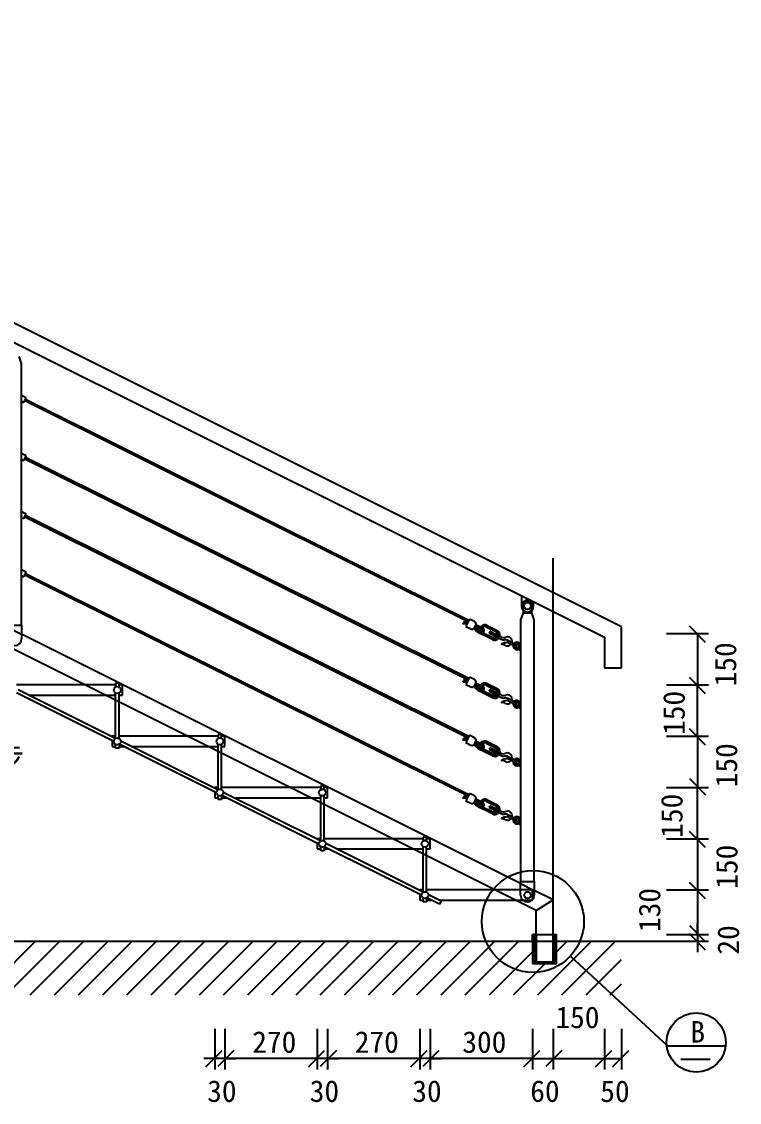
# Model space of a CAD drawing. Header units: metres. Extents: x 842 to 2288, y -739 to 972.
# Drawn here: x 1761 to 2286, y -674 to 116 of the extents above; entities that cross this region are included whole.
import ezdxf

# ---------------------------------------------------------------- set-up
doc = ezdxf.new("R2010")
doc.units = ezdxf.units.M
for name, color, linetype in [('2', 2, 'Continuous'), ('3', 3, 'Continuous'), ('4', 4, 'Continuous'), ('7', 7, 'Continuous'), ('BH', 3, 'Continuous'), ('DIM', 3, 'Continuous'), ('TEXT', 7, 'Continuous')]:
    doc.layers.add(name, color=color, linetype=linetype)

# ---------------------------------------------------------------- blocks, each defined once
blk = doc.blocks.new('_ARCHTICK')
at = {"color": 0, "linetype": 'ByBlock'}
blk.add_lwpolyline([(-0.81, -0.74), (0.67, 0.73)], dxfattribs=at)

msp = doc.modelspace()

# ---------------------------------------------------------------- linework, layer by layer
msp.add_line((2242.83, -642.68), (2264.46, -642.68))
at = {"layer": '2'}
msp.add_line((1222.03, -556.49), (2236.09, -556.49), dxfattribs=at)
at = {"layer": '3'}
for p, q in [((1764.13, -159.03), (1760.78, -157.36)), ((1760.78, -161.55), (1762.46, -162.39)), ((1762.46, -162.39), (1764.13, -159.03)), ((2087.35, -322.97), (1763.01, -161.27)), ((2087.9, -321.85), (1763.57, -160.15)), ((1764.13, -201.53), (1760.78, -199.86)), ((1760.78, -204.05), (1762.46, -204.89)), ((1762.46, -204.89), (1764.13, -201.53)), ((2087.35, -365.47), (1763.01, -203.77)), ((2087.9, -364.35), (1763.57, -202.65)), ((1764.13, -244.03), (1760.78, -242.36)), ((1762.46, -247.39), (1764.13, -244.03)), ((1760.78, -246.55), (1762.46, -247.39)), ((2087.35, -407.97), (1763.01, -246.27)), ((2087.9, -406.85), (1763.57, -245.15)), ((2149.53, -564.22), (2149.53, -276.29)), ((1764.13, -286.53), (1760.78, -284.86)), ((1760.78, -289.05), (1762.46, -289.89)), ((1762.46, -289.89), (1764.13, -286.53)), ((2087.35, -450.47), (1763.01, -288.77)), ((2087.9, -449.35), (1763.57, -287.65)), ((2127.65, -311.33), (2127.65, -314.39)), ((2133.9, -314.39), (2133.9, -311.33)), ((2083.71, -324.6), (2083.92, -323.26)), ((2088.42, -320.82), (2085.75, -326.18)), ((2092.1, -322.66), (2088.42, -320.82)), ((2127.65, -316.33), (2133.9, -316.33)), ((1750.78, -326.83), (1760.78, -331.83)), ((2085.75, -326.18), (2089.43, -328.02)), ((2091.94, -327.18), (2092.94, -325.17)), ((2092.52, -326.02), (2095.94, -327.73)), ((2093.07, -324.9), (2096.5, -326.61)), ((2105.83, -334.75), (2098.41, -331.05)), ((2100.64, -326.58), (2108.06, -330.28)), ((2101.2, -325.46), (2108.62, -329.16)), ((2103.19, -329.95), (2102.64, -331.07)), ((2102.64, -331.07), (2106.92, -333.2)), ((2107.48, -332.08), (2103.19, -329.95)), ((2104.19, -331.82), (2104.62, -330.66)), ((2105.08, -330.91), (2104.36, -331.91)), ((2105.33, -331.01), (2104.78, -332.13)), ((2105.74, -331.22), (2105.26, -332.38)), ((2105.45, -332.46), (2106.08, -331.4)), ((2106.29, -331.5), (2105.84, -332.64)), ((2106.15, -332.79), (2106.75, -331.76)), ((2107.06, -331.88), (2106.61, -333)), ((2106.72, -333.61), (2107.68, -331.68)), ((2107.47, -332.11), (2107.68, -331.95)), ((2107.68, -331.68), (2107.87, -331.31)), ((2107.68, -331.68), (2107.68, -331.95)), ((2107.68, -331.95), (2108.84, -332.52)), ((2109.34, -331.8), (2107.81, -334.86)), ((2107.87, -331.31), (2108.08, -331.15)), ((2109.24, -332), (2107.91, -334.66)), ((2108.08, -331.15), (2109.24, -331.73)), ((2110.65, -331.96), (2108.74, -335.81)), ((2109.24, -331.73), (2109.24, -332)), ((2105.27, -335.87), (2097.85, -332.17)), ((2106.54, -333.98), (2106.72, -333.61)), ((2106.54, -334.24), (2106.54, -333.98)), ((2107.7, -334.82), (2106.54, -334.24)), ((2106.72, -333.61), (2106.93, -333.45)), ((2107.47, -332.11), (2106.93, -333.18)), ((2106.93, -333.18), (2106.93, -333.45)), ((2106.93, -333.45), (2108.09, -334.03)), ((2107.91, -334.66), (2107.7, -334.82)), ((2108.31, -333.87), (2108.09, -334.03)), ((2108.09, -334.3), (2108.09, -334.03)), ((2109.06, -332.36), (2108.84, -332.52)), ((2108.84, -332.79), (2108.84, -332.52)), ((2109.38, -334.53), (2111.58, -335.63)), ((2111.23, -333.85), (2110.01, -333.25)), ((2116.08, -337.07), (2116.08, -337.07)), ((2116.36, -337.91), (2121.98, -340.71)), ((2122.54, -339.59), (2116.92, -336.79)), ((2124.37, -342.8), (2124.74, -342.99)), ((2124.58, -343.3), (2125.78, -340.91)), ((2124.58, -343.3), (2125.78, -343.97)), ((2125.65, -340.24), (2125.78, -340.31)), ((2088.42, -363.32), (2085.75, -368.68)), ((2092.1, -365.16), (2088.42, -363.32)), ((1829.53, -368.99), (1807.13, -368.99)), ((1832.03, -367.74), (1829.53, -367.74)), ((1829.53, -367.74), (1829.53, -370.57)), ((1832.03, -370.57), (1832.03, -367.74)), ((1834.53, -368.99), (1832.03, -368.99)), ((1834.53, -376.49), (1834.53, -368.99)), ((2083.71, -367.1), (2083.92, -365.76)), ((2085.75, -368.68), (2089.43, -370.52)), ((2091.94, -369.68), (2092.94, -367.67)), ((2092.52, -368.52), (2095.94, -370.23)), ((2093.07, -367.4), (2096.5, -369.11)), ((2100.64, -369.08), (2108.06, -372.78)), ((2101.2, -367.96), (2108.62, -371.66)), ((1822.13, -376.49), (1829.53, -376.49)), ((1829.53, -380.18), (1829.53, -374.9)), ((1832.03, -381.43), (1832.03, -374.9)), ((1832.03, -376.49), (1834.53, -376.49)), ((2105.27, -378.37), (2097.85, -374.67)), ((2105.83, -377.25), (2098.41, -373.55)), ((2103.19, -372.45), (2102.64, -373.57)), ((2102.64, -373.57), (2106.92, -375.7)), ((2107.48, -374.58), (2103.19, -372.45)), ((2104.19, -374.32), (2104.62, -373.16)), ((2105.08, -373.41), (2104.36, -374.41)), ((2105.33, -373.51), (2104.78, -374.63)), ((2105.74, -373.72), (2105.26, -374.88)), ((2105.45, -374.96), (2106.08, -373.9)), ((2106.29, -374), (2105.84, -375.14)), ((2106.15, -375.29), (2106.75, -374.26)), ((2106.54, -376.48), (2106.72, -376.11)), ((2106.54, -376.74), (2106.54, -376.48)), ((2107.7, -377.32), (2106.54, -376.74)), ((2107.06, -374.38), (2106.61, -375.5)), ((2106.72, -376.11), (2107.68, -374.18)), ((2106.72, -376.11), (2106.93, -375.95)), ((2107.47, -374.61), (2106.93, -375.68)), ((2106.93, -375.68), (2106.93, -375.95)), ((2106.93, -375.95), (2108.09, -376.53)), ((2107.47, -374.61), (2107.68, -374.45)), ((2107.68, -374.18), (2107.87, -373.81)), ((2107.68, -374.18), (2107.68, -374.45)), ((2107.68, -374.45), (2108.84, -375.02)), ((2107.91, -377.16), (2107.7, -377.32)), ((2109.34, -374.3), (2107.81, -377.36)), ((2107.87, -373.81), (2108.08, -373.65)), ((2109.24, -374.5), (2107.91, -377.16)), ((2108.08, -373.65), (2109.24, -374.23)), ((2108.31, -376.37), (2108.09, -376.53)), ((2108.09, -376.8), (2108.09, -376.53)), ((2110.65, -374.46), (2108.74, -378.31)), ((2109.06, -374.86), (2108.84, -375.02)), ((2108.84, -375.29), (2108.84, -375.02)), ((2109.24, -374.23), (2109.24, -374.5)), ((2109.38, -377.03), (2111.58, -378.13)), ((2111.23, -376.35), (2110.01, -375.75)), ((2122.54, -382.09), (2116.92, -379.29)), ((2116.08, -379.57), (2116.08, -379.57)), ((2116.36, -380.41), (2121.98, -383.21)), ((2124.37, -385.3), (2124.74, -385.49)), ((2124.58, -385.8), (2125.78, -383.41)), ((2124.58, -385.8), (2125.78, -386.47)), ((2125.65, -382.74), (2125.78, -382.81)), ((1904.53, -406.49), (1882.13, -406.49)), ((1907.03, -405.24), (1904.53, -405.24)), ((1904.53, -405.24), (1904.53, -408.07)), ((1907.03, -408.07), (1907.03, -405.24)), ((1909.53, -406.49), (1907.03, -406.49)), ((1909.53, -413.99), (1909.53, -406.49)), ((2083.71, -409.6), (2083.92, -408.26)), ((2088.42, -405.82), (2085.75, -411.18)), ((2092.1, -407.66), (2088.42, -405.82)), ((2091.94, -412.18), (2092.94, -410.17)), ((2092.52, -411.02), (2095.94, -412.73)), ((2093.07, -409.9), (2096.5, -411.61)), ((2101.2, -410.46), (2108.62, -414.16)), ((1897.13, -413.99), (1904.53, -413.99)), ((1904.53, -417.68), (1904.53, -412.4)), ((1907.03, -418.93), (1907.03, -412.4)), ((1907.03, -413.99), (1909.53, -413.99)), ((2085.75, -411.18), (2089.43, -413.02)), ((2105.27, -420.87), (2097.85, -417.17)), ((2105.83, -419.75), (2098.41, -416.05)), ((2100.64, -411.58), (2108.06, -415.28)), ((2103.19, -414.95), (2102.64, -416.07)), ((2102.64, -416.07), (2106.92, -418.2)), ((2107.48, -417.08), (2103.19, -414.95)), ((2104.19, -416.82), (2104.62, -415.66)), ((2105.08, -415.91), (2104.36, -416.91)), ((2105.33, -416.01), (2104.78, -417.13)), ((2105.74, -416.22), (2105.26, -417.38)), ((2105.45, -417.46), (2106.08, -416.4)), ((2106.29, -416.5), (2105.84, -417.64)), ((2106.15, -417.79), (2106.75, -416.76)), ((2106.54, -418.98), (2106.72, -418.61)), ((2107.06, -416.88), (2106.61, -418)), ((2106.72, -418.61), (2107.68, -416.68)), ((2106.72, -418.61), (2106.93, -418.45)), ((2107.47, -417.11), (2106.93, -418.18)), ((2106.93, -418.18), (2106.93, -418.45)), ((2106.93, -418.45), (2108.09, -419.03)), ((2107.47, -417.11), (2107.68, -416.95)), ((2107.68, -416.68), (2107.87, -416.31)), ((2107.68, -416.68), (2107.68, -416.95)), ((2107.68, -416.95), (2108.84, -417.52)), ((2109.34, -416.8), (2107.81, -419.86)), ((2107.87, -416.31), (2108.08, -416.15)), ((2109.24, -417), (2107.91, -419.66)), ((2108.08, -416.15), (2109.24, -416.73)), ((2108.31, -418.87), (2108.09, -419.03)), ((2110.65, -416.96), (2108.74, -420.81)), ((2109.06, -417.36), (2108.84, -417.52)), ((2108.84, -417.79), (2108.84, -417.52)), ((2109.24, -416.73), (2109.24, -417)), ((2111.23, -418.85), (2110.01, -418.25)), ((2106.54, -419.24), (2106.54, -418.98)), ((2107.7, -419.82), (2106.54, -419.24)), ((2107.91, -419.66), (2107.7, -419.82)), ((2108.09, -419.3), (2108.09, -419.03)), ((2109.38, -419.53), (2111.58, -420.63)), ((2116.08, -422.07), (2116.08, -422.07)), ((2116.36, -422.91), (2121.98, -425.71)), ((2122.54, -424.59), (2116.92, -421.79)), ((2124.58, -428.3), (2125.78, -425.91)), ((2125.65, -425.24), (2125.78, -425.31)), ((2124.37, -427.8), (2124.74, -427.99)), ((2124.58, -428.3), (2125.78, -428.97)), ((1979.53, -443.99), (1957.13, -443.99)), ((1982.03, -442.74), (1979.53, -442.74)), ((1979.53, -442.74), (1979.53, -445.57)), ((1979.53, -455.18), (1979.53, -449.9)), ((1982.03, -445.57), (1982.03, -442.74)), ((1984.53, -443.99), (1982.03, -443.99)), ((1982.03, -456.43), (1982.03, -449.9)), ((1984.53, -451.49), (1984.53, -443.99)), ((2088.42, -448.32), (2085.75, -453.68)), ((2092.1, -450.16), (2088.42, -448.32)), ((1972.13, -451.49), (1979.53, -451.49)), ((1982.03, -451.49), (1984.53, -451.49)), ((2083.71, -452.1), (2083.92, -450.76)), ((2085.75, -453.68), (2089.43, -455.52)), ((2091.94, -454.68), (2092.94, -452.67)), ((2092.52, -453.52), (2095.94, -455.23)), ((2093.07, -452.4), (2096.5, -454.11)), ((2100.64, -454.08), (2108.06, -457.78)), ((2101.2, -452.96), (2108.62, -456.66)), ((2103.19, -457.45), (2102.64, -458.57)), ((2107.48, -459.58), (2103.19, -457.45)), ((2104.19, -459.32), (2104.62, -458.16)), ((2105.08, -458.41), (2104.36, -459.41)), ((2105.27, -463.37), (2097.85, -459.67)), ((2105.83, -462.25), (2098.41, -458.55)), ((2102.64, -458.57), (2106.92, -460.7)), ((2105.33, -458.51), (2104.78, -459.63)), ((2105.74, -458.72), (2105.26, -459.88)), ((2105.45, -459.96), (2106.08, -458.9)), ((2106.29, -459), (2105.84, -460.14)), ((2106.15, -460.29), (2106.75, -459.26)), ((2106.54, -461.48), (2106.72, -461.11)), ((2106.54, -461.74), (2106.54, -461.48)), ((2107.7, -462.32), (2106.54, -461.74)), ((2107.06, -459.38), (2106.61, -460.5)), ((2106.72, -461.11), (2107.68, -459.18)), ((2106.72, -461.11), (2106.93, -460.95)), ((2107.47, -459.61), (2106.93, -460.68)), ((2106.93, -460.68), (2106.93, -460.95)), ((2106.93, -460.95), (2108.09, -461.53)), ((2107.47, -459.61), (2107.68, -459.45)), ((2107.68, -459.18), (2107.87, -458.81)), ((2107.68, -459.18), (2107.68, -459.45)), ((2107.68, -459.45), (2108.84, -460.02)), ((2107.91, -462.16), (2107.7, -462.32)), ((2109.34, -459.3), (2107.81, -462.36)), ((2107.87, -458.81), (2108.08, -458.65)), ((2109.24, -459.5), (2107.91, -462.16)), ((2108.08, -458.65), (2109.24, -459.23)), ((2108.31, -461.37), (2108.09, -461.53)), ((2108.09, -461.8), (2108.09, -461.53)), ((2110.65, -459.46), (2108.74, -463.31)), ((2109.06, -459.86), (2108.84, -460.02)), ((2108.84, -460.29), (2108.84, -460.02)), ((2109.24, -459.23), (2109.24, -459.5)), ((2109.38, -462.03), (2111.58, -463.13)), ((2111.23, -461.35), (2110.01, -460.75)), ((2116.08, -464.57), (2116.08, -464.57)), ((2116.36, -465.41), (2121.98, -468.21)), ((2122.54, -467.09), (2116.92, -464.29)), ((2124.37, -470.3), (2124.74, -470.49)), ((2124.58, -470.8), (2125.78, -468.41)), ((2124.58, -470.8), (2125.78, -471.47)), ((2125.65, -467.74), (2125.78, -467.81)), ((2054.53, -481.49), (2032.13, -481.49)), ((2057.03, -480.24), (2054.53, -480.24)), ((2054.53, -480.24), (2054.53, -483.07)), ((2057.03, -483.07), (2057.03, -480.24)), ((2059.53, -481.49), (2057.03, -481.49)), ((2059.53, -488.99), (2059.53, -481.49)), ((2047.13, -488.99), (2054.53, -488.99)), ((2054.53, -492.68), (2054.53, -487.4)), ((2057.03, -493.93), (2057.03, -487.4)), ((2057.03, -488.99), (2059.53, -488.99)), ((2134.53, -518.99), (2107.13, -518.99)), ((2125.78, -514.33), (2135.78, -519.33)), ((2134.53, -526.49), (2134.53, -518.99)), ((2122.13, -526.49), (2134.53, -526.49)), ((2135.78, -551.49), (2135.78, -571.49)), ((2137.03, -551.49), (2137.03, -571.49)), ((2149.53, -571.49), (2149.53, -551.49)), ((2150.78, -571.49), (2150.78, -551.49)), ((2162.15, -567.33), (2233.07, -632.86)), ((2135.78, -571.49), (2150.78, -571.49)), ((2137.03, -571.49), (2149.53, -571.49)), ((2233.07, -632.86), (2275.48, -632.86))]:
    msp.add_line(p, q, dxfattribs=at)
msp.add_circle((2134.75, -542.01), 37.31, dxfattribs=at)
for centre, radius, start, end in [((2130.78, -311.33), 4.37, 0, 180), ((2130.78, -311.33), 3.12, 0, 180), ((2085.2, -329.54), 6.42, 72.58, 101.49), ((2091.26, -324.33), 1.88, 333.5, 63.5), ((2085.2, -329.54), 5.17, 74.8, 106.82), ((2090.26, -326.34), 1.88, 243.5, 333.5), ((2099.67, -323.13), 8.92, 208.43, 244.51), ((2088.42, -331.15), 6.42, 47.86, 51.07), ((2099.67, -323.13), 7.67, 205.11, 244.4), ((2099.53, -328.82), 3.75, 63.5, 195.54), ((2096.75, -329.14), 2.24, 245.59, 65.08), ((2096.75, -329.14), 0.99, 246.16, 70.12), ((2099.53, -328.82), 3.75, 223.2, 243.5), ((2099.53, -328.82), 2.5, 63.5, 207.36), ((2099.53, -328.82), 2.5, 236.44, 243.5), ((2106.95, -332.52), 2.5, 16.7, 63.5), ((2106.95, -332.52), 3.75, 8.49, 63.5), ((2106.95, -332.52), 3.75, 243.5, 298.51), ((2106.95, -332.52), 2.5, 243.5, 290.3), ((2113.22, -329.86), 4.46, 243.5, 291.98), ((2113.58, -331.63), 4.46, 243.5, 275.44), ((2112.01, -339.18), 0.2, 126.09, 270.91), ((2117.04, -350.28), 12.38, 95.96, 114.57), ((2112.5, -342.79), 3.44, 51.38, 98.22), ((2114.59, -342.23), 6.18, 71.8, 95.44), ((2116.15, -337.1), 3.35, 243.5, 322.74), ((2116.15, -337.1), 3.35, 344.26, 111.98), ((2116.81, -345.44), 7.54, 93.42, 98.03), ((2116.64, -337.35), 0.63, 63.5, 243.5), ((2116.15, -337.1), 0.83, 22.09, 63.5), ((2122.98, -340.51), 2.68, 5.73, 140.01), ((2122.98, -340.51), 1.43, 179.44, 127.56), ((2122.26, -340.15), 0.63, 243.5, 63.5), ((2122.98, -340.51), 2.68, 166.99, 301.27), ((2130.89, -344.45), 6.68, 141.93, 165.07), ((2085.2, -372.04), 5.17, 74.8, 106.82), ((2085.2, -372.04), 6.42, 72.58, 101.49), ((2090.26, -368.84), 1.88, 243.5, 333.5), ((2099.67, -365.63), 8.92, 208.43, 244.51), ((2091.26, -366.83), 1.88, 333.5, 63.5), ((2088.42, -373.65), 6.42, 47.86, 51.07), ((2099.67, -365.63), 7.67, 205.11, 244.4), ((2099.53, -371.32), 3.75, 63.5, 195.54), ((2096.75, -371.64), 2.24, 245.59, 65.08), ((2096.75, -371.64), 0.99, 246.16, 70.12), ((2099.53, -371.32), 2.5, 63.5, 207.36), ((2099.53, -371.32), 3.75, 223.2, 243.5), ((2099.53, -371.32), 2.5, 236.44, 243.5), ((2106.95, -375.02), 3.75, 243.5, 298.51), ((2106.95, -375.02), 2.5, 243.5, 290.3), ((2106.95, -375.02), 2.5, 16.7, 63.5), ((2106.95, -375.02), 3.75, 8.49, 63.5), ((2113.22, -372.36), 4.46, 243.5, 291.98), ((2113.58, -374.13), 4.46, 243.5, 275.44), ((2114.59, -384.73), 6.18, 71.8, 95.44), ((2116.15, -379.6), 3.35, 344.26, 111.98), ((2116.64, -379.85), 0.63, 63.5, 243.5), ((2116.15, -379.6), 0.83, 22.09, 63.5), ((2112.01, -381.68), 0.2, 126.09, 270.91), ((2117.04, -392.78), 12.38, 95.96, 114.57), ((2112.5, -385.29), 3.44, 51.38, 98.22), ((2116.15, -379.6), 3.35, 243.5, 322.74), ((2116.81, -387.94), 7.54, 93.42, 98.03), ((2122.98, -383.01), 2.68, 166.99, 301.27), ((2122.98, -383.01), 2.68, 5.73, 140.01), ((2122.98, -383.01), 1.43, 179.44, 127.56), ((2122.26, -382.65), 0.63, 243.5, 63.5), ((2130.89, -386.95), 6.68, 141.93, 165.07), ((2085.2, -414.54), 5.17, 74.8, 106.82), ((2085.2, -414.54), 6.42, 72.58, 101.49), ((2091.26, -409.33), 1.88, 333.5, 63.5), ((2099.53, -413.82), 3.75, 63.5, 195.54), ((2090.26, -411.34), 1.88, 243.5, 333.5), ((2099.67, -408.13), 8.92, 208.43, 244.51), ((2088.42, -416.15), 6.42, 47.86, 51.07), ((2099.67, -408.13), 7.67, 205.11, 244.4), ((2096.75, -414.14), 2.24, 245.59, 65.08), ((2096.75, -414.14), 0.99, 246.16, 70.12), ((2099.53, -413.82), 3.75, 223.2, 243.5), ((2099.53, -413.82), 2.5, 63.5, 207.36), ((2099.53, -413.82), 2.5, 236.44, 243.5), ((2106.95, -417.52), 2.5, 16.7, 63.5), ((2106.95, -417.52), 3.75, 8.49, 63.5), ((2113.22, -414.86), 4.46, 243.5, 291.98), ((2116.15, -422.1), 3.35, 344.26, 111.98), ((2106.95, -417.52), 3.75, 243.5, 298.51), ((2106.95, -417.52), 2.5, 243.5, 290.3), ((2113.58, -416.63), 4.46, 243.5, 275.44), ((2112.01, -424.18), 0.2, 126.09, 270.91), ((2117.04, -435.28), 12.38, 95.96, 114.57), ((2112.5, -427.79), 3.44, 51.38, 98.22), ((2114.59, -427.23), 6.18, 71.8, 95.44), ((2116.15, -422.1), 3.35, 243.5, 322.74), ((2116.81, -430.44), 7.54, 93.42, 98.03), ((2116.64, -422.35), 0.63, 63.5, 243.5), ((2116.15, -422.1), 0.83, 22.09, 63.5), ((2122.98, -425.51), 2.68, 166.99, 301.27), ((2122.98, -425.51), 2.68, 5.73, 140.01), ((2122.98, -425.51), 1.43, 179.44, 127.56), ((2122.26, -425.15), 0.63, 243.5, 63.5), ((2130.89, -429.45), 6.68, 141.93, 165.07), ((2091.26, -451.83), 1.88, 333.5, 63.5), ((2085.2, -457.04), 5.17, 74.8, 106.82), ((2085.2, -457.04), 6.42, 72.58, 101.49), ((2090.26, -453.84), 1.88, 243.5, 333.5), ((2099.67, -450.63), 8.92, 208.43, 244.51), ((2088.42, -458.65), 6.42, 47.86, 51.07), ((2099.67, -450.63), 7.67, 205.11, 244.4), ((2099.53, -456.32), 3.75, 63.5, 195.54), ((2096.75, -456.64), 2.24, 245.59, 65.08), ((2096.75, -456.64), 0.99, 246.16, 70.12), ((2099.53, -456.32), 2.5, 63.5, 207.36), ((2099.53, -456.32), 2.5, 236.44, 243.5), ((2106.95, -460.02), 2.5, 16.7, 63.5), ((2106.95, -460.02), 3.75, 8.49, 63.5), ((2099.53, -456.32), 3.75, 223.2, 243.5), ((2106.95, -460.02), 3.75, 243.5, 298.51), ((2106.95, -460.02), 2.5, 243.5, 290.3), ((2113.22, -457.36), 4.46, 243.5, 291.98), ((2113.58, -459.13), 4.46, 243.5, 275.44), ((2117.04, -477.78), 12.38, 95.96, 114.57), ((2114.59, -469.73), 6.18, 71.8, 95.44), ((2116.15, -464.6), 3.35, 344.26, 111.98), ((2116.81, -472.94), 7.54, 93.42, 98.03), ((2116.64, -464.85), 0.63, 63.5, 243.5), ((2116.15, -464.6), 0.83, 22.09, 63.5), ((2122.98, -468.01), 2.68, 5.73, 140.01), ((2112.01, -466.68), 0.2, 126.09, 270.91), ((2112.5, -470.29), 3.44, 51.38, 98.22), ((2116.15, -464.6), 3.35, 243.5, 322.74), ((2122.98, -468.01), 2.68, 166.99, 301.27), ((2122.98, -468.01), 1.43, 179.44, 127.56), ((2122.26, -467.65), 0.63, 243.5, 63.5), ((2130.89, -471.95), 6.68, 141.93, 165.07)]:
    msp.add_arc(centre, radius, start, end, dxfattribs=at)
at = {"layer": '4'}
for p, q in [((2199.53, -326.46), (1313.5, 116.14)), ((1307.92, 104.96), (2187.03, -334.19)), ((2137.03, -533.93), (1308.14, -119.49)), ((1760.78, -133.83), (1758.9, -128.83)), ((1760.78, -325.24), (1760.78, -133.83)), ((2127.65, -314.39), (2127.65, -316.33)), ((2133.9, -316.33), (2133.9, -314.39)), ((2127.65, -316.33), (2125.78, -321.33)), ((2125.78, -321.33), (2125.78, -512.74)), ((2135.78, -321.33), (2133.9, -316.33)), ((2135.78, -512.74), (2135.78, -321.33)), ((2125.78, -514.33), (1760.78, -331.83)), ((2199.53, -356.49), (2199.53, -326.46)), ((2187.03, -334.19), (2187.03, -356.49)), ((2187.03, -356.49), (2199.53, -356.49)), ((2149.53, -526.21), (2135.78, -519.33)), ((2149.53, -551.49), (2149.53, -526.21)), ((2137.03, -551.49), (2137.03, -533.93))]:
    msp.add_line(p, q, dxfattribs=at)
at = {"layer": '7'}
for p, q in [((2126.4, -303.9), (2126.4, -311.33)), ((2135.15, -311.33), (2135.15, -308.27)), ((1750.78, -325.24), (1760.78, -325.24)), ((1760.78, -325.24), (1760.78, -335.24)), ((1807.13, -368.99), (1757.03, -368.99)), ((1828.28, -410.39), (1757.15, -374.82)), ((1829.4, -408.15), (1758.27, -372.59)), ((1766.07, -376.49), (1822.13, -376.49)), ((1829.53, -408.07), (1829.53, -380.18)), ((1832.03, -408.07), (1832.03, -381.43)), ((1829.53, -406.49), (1827.03, -406.49)), ((1827.03, -406.49), (1827.03, -406.97)), ((1827.03, -409.76), (1827.03, -413.99)), ((1882.13, -406.49), (1832.03, -406.49)), ((1904.4, -445.65), (1833.27, -410.09)), ((1827.03, -413.99), (1829.53, -413.99)), ((1829.53, -415.24), (1829.53, -412.4)), ((1832.03, -415.24), (1829.53, -415.24)), ((1832.03, -412.4), (1832.03, -415.24)), ((1832.03, -413.99), (1835.48, -413.99)), ((1903.28, -447.89), (1832.15, -412.32)), ((1841.07, -413.99), (1897.13, -413.99)), ((1904.53, -445.57), (1904.53, -417.68)), ((1907.03, -445.57), (1907.03, -418.93)), ((1904.53, -443.99), (1902.03, -443.99)), ((1902.03, -443.99), (1902.03, -444.47)), ((1902.03, -447.26), (1902.03, -451.49)), ((1904.53, -452.74), (1904.53, -449.9)), ((1957.13, -443.99), (1907.03, -443.99)), ((1907.03, -449.9), (1907.03, -452.74)), ((1978.28, -485.39), (1907.15, -449.82)), ((1979.4, -483.15), (1908.27, -447.59)), ((1902.03, -451.49), (1904.53, -451.49)), ((1907.03, -452.74), (1904.53, -452.74)), ((1907.03, -451.49), (1910.48, -451.49)), ((1916.07, -451.49), (1972.13, -451.49)), ((1979.53, -483.07), (1979.53, -455.18)), ((1982.03, -483.07), (1982.03, -456.43)), ((1979.53, -481.49), (1977.03, -481.49)), ((1977.03, -481.49), (1977.03, -481.97)), ((2032.13, -481.49), (1982.03, -481.49)), ((1977.03, -484.76), (1977.03, -488.99)), ((1977.03, -488.99), (1979.53, -488.99)), ((1979.53, -490.24), (1979.53, -487.4)), ((1982.03, -487.4), (1982.03, -490.24)), ((1982.03, -488.99), (1985.48, -488.99)), ((2053.28, -522.89), (1982.15, -487.32)), ((2054.4, -520.65), (1983.27, -485.09)), ((1991.07, -488.99), (2047.13, -488.99)), ((1982.03, -490.24), (1979.53, -490.24)), ((2054.53, -520.57), (2054.53, -492.68)), ((2057.03, -520.57), (2057.03, -493.93)), ((2125.78, -522.74), (2125.78, -512.74)), ((2125.78, -512.74), (2135.78, -512.74)), ((2135.78, -512.74), (2135.78, -522.74)), ((2054.53, -518.99), (2052.03, -518.99)), ((2052.03, -518.99), (2052.03, -519.47)), ((2107.13, -518.99), (2057.03, -518.99)), ((2052.03, -522.26), (2052.03, -526.49)), ((2052.03, -526.49), (2054.53, -526.49)), ((2054.53, -527.74), (2054.53, -524.9)), ((2057.03, -527.74), (2054.53, -527.74)), ((2057.03, -524.9), (2057.03, -527.74)), ((2057.03, -526.49), (2060.48, -526.49)), ((2066.4, -529.45), (2057.15, -524.82)), ((2067.52, -527.21), (2058.27, -522.59)), ((2066.07, -526.49), (2122.13, -526.49)), ((2067.52, -527.21), (2066.4, -529.45)), ((2137.03, -533.93), (2149.53, -526.21)), ((2135.78, -551.49), (2134.53, -551.49)), ((2134.53, -556.49), (2134.53, -551.49)), ((2134.53, -551.49), (2152.03, -551.49)), ((2150.78, -551.49), (2152.03, -551.49)), ((2152.03, -556.49), (2152.03, -551.49)), ((2134.53, -556.49), (2134.53, -572.74)), ((2152.03, -572.74), (2152.03, -556.49)), ((2134.53, -572.74), (2152.03, -572.74))]:
    msp.add_line(p, q, dxfattribs=at)
for centre in [(2130.78, -311.33), (1830.78, -372.74), (1830.78, -410.24), (1905.78, -410.24), (1905.78, -447.74), (1980.78, -447.74), (1980.78, -485.24), (2055.78, -485.24), (2055.78, -522.74), (2130.78, -522.74)]:
    msp.add_circle(centre, 2.5, dxfattribs=at)
for centre, radius in [((2130.78, -311.33), 4.38), ((1755.78, -335.24), 5), ((2130.78, -522.74), 5)]:
    msp.add_arc(centre, radius, 180, 0, dxfattribs=at)
at = {"layer": 'BH'}
for p, q in [((1731.69, -595.75), (1770.95, -556.49)), ((1749.37, -595.75), (1788.63, -556.49)), ((1767.05, -595.75), (1806.31, -556.49)), ((1784.73, -595.75), (1823.98, -556.49)), ((1802.41, -595.75), (1841.66, -556.49)), ((1820.08, -595.75), (1859.34, -556.49)), ((1837.76, -595.75), (1877.02, -556.49)), ((1855.44, -595.75), (1894.7, -556.49)), ((1873.12, -595.75), (1912.37, -556.49)), ((1890.79, -595.75), (1930.05, -556.49)), ((1908.47, -595.75), (1947.73, -556.49)), ((1926.15, -595.75), (1965.41, -556.49)), ((1943.83, -595.75), (1983.08, -556.49)), ((1961.5, -595.75), (2000.76, -556.49)), ((1979.18, -595.75), (2018.44, -556.49)), ((1996.86, -595.75), (2036.12, -556.49)), ((2014.54, -595.75), (2053.79, -556.49)), ((2032.21, -595.75), (2071.47, -556.49)), ((2049.89, -595.75), (2089.15, -556.49)), ((2067.57, -595.75), (2106.83, -556.49)), ((2085.25, -595.75), (2124.5, -556.49)), ((2138.28, -595.75), (2177.54, -556.49)), ((2152.03, -564.32), (2159.86, -556.49)), ((2155.96, -595.75), (2195.22, -556.49)), ((2102.93, -595.75), (2134.53, -564.14)), ((2120.6, -595.75), (2143.61, -572.74)), ((2173.64, -595.75), (2199.53, -569.86)), ((2191.31, -595.75), (2199.53, -587.53))]:
    msp.add_line(p, q, dxfattribs=at)
at = {"layer": 'DIM'}
for p, q in [((2232.54, -331.49), (2263.16, -331.49)), ((2255.16, -331.49), (2255.16, -368.99)), ((2232.54, -368.99), (2263.16, -368.99)), ((2232.54, -368.99), (2263.16, -368.99)), ((2255.16, -406.49), (2255.16, -368.99)), ((2232.54, -406.49), (2263.16, -406.49)), ((2232.54, -406.49), (2263.16, -406.49)), ((2255.16, -406.49), (2255.16, -443.99)), ((2232.54, -443.99), (2263.16, -443.99)), ((2232.54, -443.99), (2263.16, -443.99)), ((2255.16, -481.49), (2255.16, -443.99)), ((2232.54, -481.49), (2263.16, -481.49)), ((2232.54, -481.49), (2263.16, -481.49)), ((2255.16, -481.49), (2255.16, -518.99)), ((2232.54, -518.99), (2263.16, -518.99)), ((2232.54, -518.99), (2263.16, -518.99)), ((2255.16, -518.99), (2255.16, -551.49)), ((2255.16, -551.49), (2255.16, -543.49)), ((2232.54, -551.49), (2263.16, -551.49)), ((2232.54, -551.49), (2263.16, -551.49)), ((2255.16, -551.49), (2255.16, -556.49)), ((2232.54, -556.49), (2263.16, -556.49)), ((2255.16, -556.49), (2255.16, -564.49)), ((1902.03, -620.57), (1902.03, -650.32)), ((1909.53, -620.57), (1909.53, -650.32)), ((1909.53, -620.57), (1909.53, -650.32)), ((1977.03, -620.57), (1977.03, -650.32)), ((1977.03, -620.57), (1977.03, -650.32)), ((1984.53, -620.57), (1984.53, -650.32)), ((1984.53, -620.57), (1984.53, -650.32)), ((2052.03, -620.57), (2052.03, -650.32)), ((2052.03, -620.57), (2052.03, -650.32)), ((2059.53, -620.57), (2059.53, -650.32)), ((2059.53, -620.57), (2059.53, -650.32)), ((2134.53, -620.57), (2134.53, -650.32)), ((2134.53, -620.57), (2134.53, -650.32)), ((2149.53, -620.57), (2149.53, -650.32)), ((2149.53, -620.57), (2149.53, -650.32)), ((2187.03, -620.57), (2187.03, -650.32)), ((2187.03, -620.57), (2187.03, -650.32)), ((2199.53, -620.57), (2199.53, -650.32)), ((1902.03, -642.32), (1894.03, -642.32)), ((1909.53, -642.32), (1902.03, -642.32)), ((1977.03, -642.32), (1909.53, -642.32)), ((1909.53, -642.32), (1917.53, -642.32)), ((1977.03, -642.32), (1969.03, -642.32)), ((1984.53, -642.32), (1977.03, -642.32)), ((1984.53, -642.32), (1992.53, -642.32)), ((2052.03, -642.32), (1984.53, -642.32)), ((2052.03, -642.32), (2044.03, -642.32)), ((2059.53, -642.32), (2052.03, -642.32)), ((2134.53, -642.32), (2059.53, -642.32)), ((2059.53, -642.32), (2067.53, -642.32)), ((2134.53, -642.32), (2149.53, -642.32)), ((2149.53, -642.32), (2187.03, -642.32)), ((2187.03, -642.32), (2199.53, -642.32))]:
    msp.add_line(p, q, dxfattribs=at)
at = {"layer": 'TEXT'}
msp.add_circle((2254.2, -630.53), 21.67, dxfattribs=at)

# ---------------------------------------------------------------- block references
at = {"layer": 'DIM', "xscale": 8, "yscale": 8, "zscale": 8}
for p, rotation in [((2255.16, -331.49), 90), ((2255.16, -368.99), 90), ((2255.16, -406.49), 90), ((2255.16, -443.99), 270), ((2255.16, -481.49), 90), ((2255.16, -518.99), 90), ((2255.16, -551.49), 270), ((2255.16, -556.49), 90), ((1909.53, -642.32), 180), ((1984.53, -642.32), 180), ((2059.53, -642.32), 180), ((2149.53, -642.32), 180)]:
    msp.add_blockref('_ARCHTICK', p, dxfattribs=dict(at, rotation=rotation))
for p in [(1902.03, -642.32), (1977.03, -642.32), (2052.03, -642.32), (2134.53, -642.32), (2187.03, -642.32), (2199.53, -642.32)]:
    msp.add_blockref('_ARCHTICK', p, dxfattribs=at)

# ---------------------------------------------------------------- texts
for s, p in [('150', (2283.42, -370.09)), ('150', (2245.79, -405.58)), ('150', (2284.16, -443.91)), ('150', (2244.17, -480.81)), ('150', (2284.39, -518.11)), ('130', (2227.88, -549.74)), ('20', (2285.5, -566.27))]:
    msp.add_text(s, height=15.8, rotation=90).set_placement(p)
for s, p in [('150', (2151.2, -620.02)), ('270', (1929.45, -638.09)), ('270', (2004.45, -638.09)), ('300', (2083.09, -638.08)), ('30', (1896.5, -674)), ('30', (1971.5, -674)), ('30', (2046.5, -674)), ('60', (2132.79, -673.99)), ('50', (2184.01, -674.08))]:
    msp.add_text(s, height=15.8).set_placement(p)
at = {"layer": 'TEXT'}
for s, p in [('不锈钢踏步', (1659.84, -429.94)), ('B', (2249.93, -630.64))]:
    msp.add_text(s, height=15.8, dxfattribs=at).set_placement(p)

doc.saveas('drawing.dxf')
